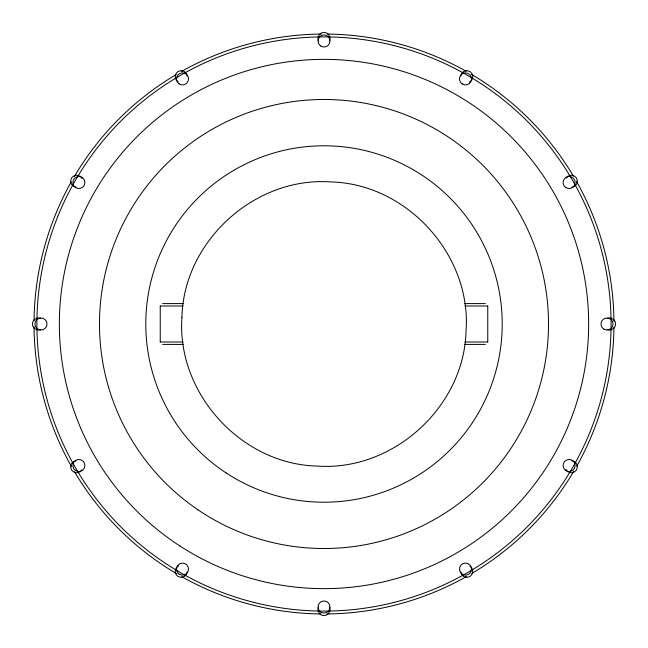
<?xml version="1.0" encoding="UTF-8"?>
<svg xmlns="http://www.w3.org/2000/svg" width="648" height="648" viewBox="0 0 648 648"><rect width="100%" height="100%" fill="white"/><g stroke="black" fill="none" stroke-linecap="round" stroke-linejoin="round"><path stroke-width="0.97" d="M160.234 341.99L160.234 306.01M487.766 306.01L487.766 341.99M162.648 303.596L183.465 303.596M464.535 303.596L485.352 303.596M160.226 306.01L183.06 306.01M464.94 306.01L487.774 306.01M160.226 341.99L183.06 341.99M464.94 341.99L487.774 341.99M162.648 344.404L183.465 344.404M464.535 344.404L485.352 344.404M613.948 327.297A289.964 289.964 0 0 1 576.68 466.244M573.683 471.444A289.964 289.964 0 0 1 471.793 573.472M466.625 576.461A289.964 289.964 0 0 1 326.714 613.956M320.703 613.948A289.964 289.964 0 0 1 181.756 576.68M176.556 573.683A289.964 289.964 0 0 1 74.528 471.793M71.539 466.625A289.964 289.964 0 0 1 34.044 326.714M34.052 320.703A289.964 289.964 0 0 1 71.32 181.756M74.318 176.556A289.964 289.964 0 0 1 176.207 74.528M181.375 71.539A289.964 289.964 0 0 1 321.286 34.044M327.297 34.052A289.964 289.964 0 0 1 466.244 71.32M471.444 74.318A289.964 289.964 0 0 1 573.472 176.207M576.461 181.375A289.964 289.964 0 0 1 613.956 321.286M329.565 607.208A6.043 6.043 0 0 1 324 615.6A6.043 6.043 0 0 1 318.435 607.208M469.938 566.158A6.043 6.043 0 0 1 470.051 576.38A6.043 6.043 0 0 1 460.785 572.046M572.046 460.785A6.043 6.043 0 0 1 576.218 470.294A6.043 6.043 0 0 1 565.874 469.427M607.208 318.435A6.043 6.043 0 0 1 615.6 324A6.043 6.043 0 0 1 607.208 329.565M566.158 178.062A6.043 6.043 0 0 1 576.38 177.949A6.043 6.043 0 0 1 572.046 187.215M460.785 75.954A6.043 6.043 0 0 1 470.294 71.782A6.043 6.043 0 0 1 469.427 82.126M318.435 40.792A6.043 6.043 0 0 1 324 32.4A6.043 6.043 0 0 1 329.565 40.792M178.062 81.842A6.043 6.043 0 0 1 177.949 71.62A6.043 6.043 0 0 1 187.215 75.954M75.954 187.215A6.043 6.043 0 0 1 71.782 177.706A6.043 6.043 0 0 1 82.126 178.573M40.792 329.565A6.043 6.043 0 0 1 32.4 324A6.043 6.043 0 0 1 40.792 318.435M81.842 469.938A6.043 6.043 0 0 1 71.62 470.051A6.043 6.043 0 0 1 75.954 460.785M187.215 572.046A6.043 6.043 0 0 1 177.706 576.218A6.043 6.043 0 0 1 178.573 565.874M181.934 317.261C176.45 393.077 241.242 464.373 317.261 466.066C393.077 471.55 464.365 406.758 466.066 330.739C471.55 254.923 406.758 183.635 330.739 181.934C254.923 176.45 183.627 241.242 181.934 317.261M320.979 612.255A6.043 6.043 0 0 0 330.043 607.03A6.043 6.043 0 0 0 320.979 601.798A6.043 6.043 0 0 0 320.979 612.255M462.21 574.16A6.043 6.043 0 0 0 471.541 569.446A6.043 6.043 0 0 0 462.785 563.72A6.043 6.043 0 0 0 462.21 574.16M565.85 470.602A6.043 6.043 0 0 0 575.14 465.791A6.043 6.043 0 0 0 566.336 460.153A6.043 6.043 0 0 0 565.85 470.602M604.009 329.233A6.043 6.043 0 0 0 613.065 324A6.043 6.043 0 0 0 604.009 318.767A6.043 6.043 0 0 0 604.009 329.233M565.801 187.539A6.043 6.043 0 0 0 575.14 182.817A6.043 6.043 0 0 0 566.384 177.098A6.043 6.043 0 0 0 565.801 187.539M462.259 83.973A6.043 6.043 0 0 0 471.55 79.169A6.043 6.043 0 0 0 462.737 73.524A6.043 6.043 0 0 0 462.259 83.973M320.525 45.911A6.043 6.043 0 0 0 330.018 41.513A6.043 6.043 0 0 0 321.465 35.494A6.043 6.043 0 0 0 320.525 45.911M179.18 83.948A6.043 6.043 0 0 0 188.519 79.226A6.043 6.043 0 0 0 179.763 73.499A6.043 6.043 0 0 0 179.18 83.948M75.63 187.572A6.043 6.043 0 0 0 84.92 182.768A6.043 6.043 0 0 0 76.116 177.123A6.043 6.043 0 0 0 75.63 187.572M37.949 329.233A6.043 6.043 0 0 0 47.012 324A6.043 6.043 0 0 0 37.949 318.767A6.043 6.043 0 0 0 37.949 329.233M75.589 470.57A6.043 6.043 0 0 0 84.92 465.847A6.043 6.043 0 0 0 76.164 460.129A6.043 6.043 0 0 0 75.589 470.57M179.229 574.193A6.043 6.043 0 0 0 188.519 569.39A6.043 6.043 0 0 0 179.715 563.744A6.043 6.043 0 0 0 179.229 574.193M177.641 570.985A287.096 287.096 0 0 0 611.072 327.264A287.096 287.096 0 0 0 183.287 73.751A287.096 287.096 0 0 0 177.641 570.985M179.844 545.94A264.643 264.643 0 0 0 588.279 337.875A264.643 264.643 0 0 0 203.877 88.193A264.643 264.643 0 0 0 179.844 545.94M198.061 509.879A224.524 224.524 0 0 0 547.941 340.119A224.524 224.524 0 0 0 225.99 121.994A224.524 224.524 0 0 0 198.061 509.879M226.087 472.91A178.216 178.216 0 0 0 501.917 334.344A178.216 178.216 0 0 0 243.996 164.754A178.216 178.216 0 0 0 226.087 472.91"/></g></svg>
